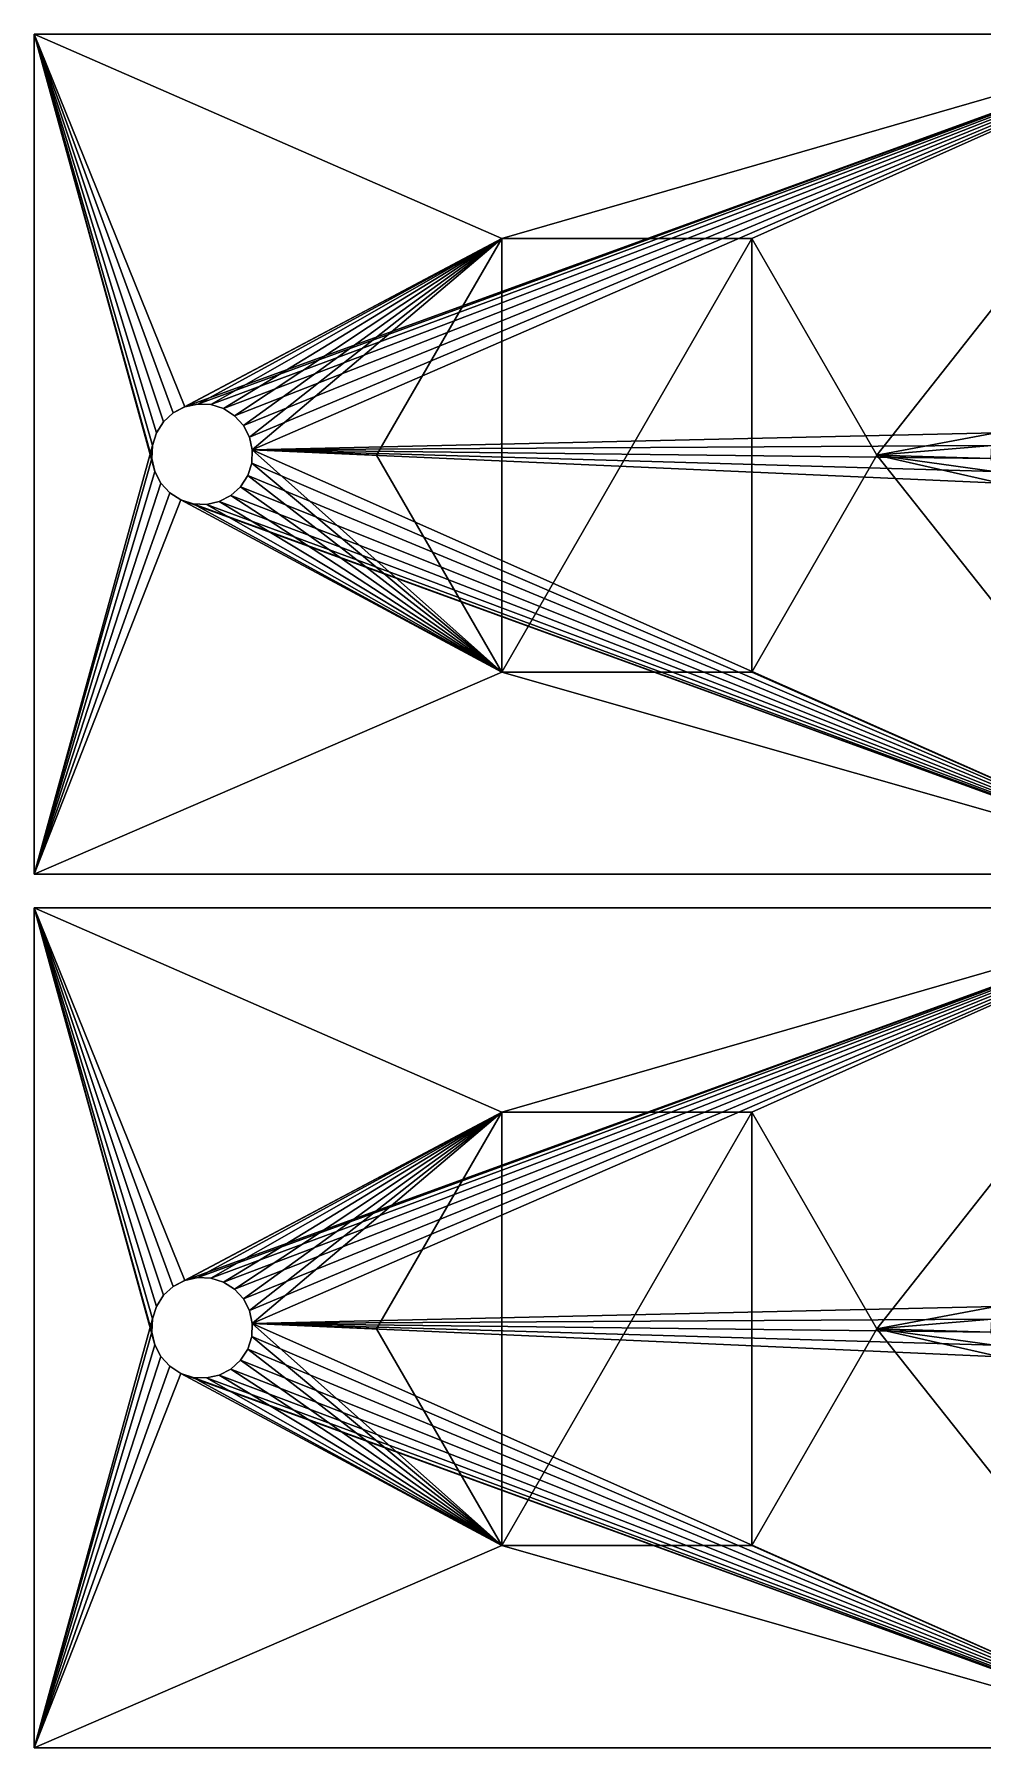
# Model space of a CAD drawing. Header units: metres. Extents: x 0 to 683, y 0 to 667.
# Drawn here: x 144 to 172.3, y 355.8 to 406.8 of the extents above; entities that cross this region are included whole.
import ezdxf

# ---------------------------------------------------------------- set-up
doc = ezdxf.new("R2010")
doc.units = ezdxf.units.M

msp = doc.modelspace()

# ---------------------------------------------------------------- meshes
at = {"layer": 'porca'}
mesh = msp.add_polyface(dxfattribs=at)
corners = [(179, 406.769, -10), (144, 406.769, 0), (179, 406.769, 0), (144, 406.769, -10)]
mesh.append_faces([[corners[k] for k in face] for face in [(0, 1, 2), (1, 0, 3)]], dxfattribs={"vtx0": -1})
mesh = msp.add_polyface(dxfattribs=at)
corners = [(144, 381.769, -10), (144, 406.769, 0), (144, 406.769, -10), (144, 381.769, 0)]
mesh.append_faces([[corners[k] for k in face] for face in [(0, 1, 2), (1, 0, 3)]], dxfattribs={"vtx0": -1})
mesh = msp.add_polyface(dxfattribs=at)
corners = [(144, 406.769, -10), (147.523, 394.532, -10), (144, 381.769, -10), (147.642, 394.905, -10), (147.853, 395.235, -10), (148.142, 395.499, -10), (148.489, 395.679, -10), (179, 406.769, -10), (147.505, 394.14, -10), (148.872, 395.763, -10), (149.263, 395.745, -10), (149.636, 395.627, -10), (149.966, 395.416, -10), (150.23, 395.127, -10), (150.41, 394.779, -10), (150.495, 394.397, -10), (172.64, 394.902, -10), (172.523, 394.529, -10), (172.506, 394.137, -10), (172.851, 395.232, -10), (173.139, 395.497, -10), (173.487, 395.678, -10), (173.869, 395.763, -10), (174.26, 395.746, -10), (174.634, 395.628, -10), (174.964, 395.418, -10), (175.228, 395.129, -10), (175.409, 394.782, -10), (175.494, 394.4, -10), (148.364, 392.91, -10), (179, 381.769, -10), (148.034, 393.121, -10), (147.77, 393.41, -10), (147.59, 393.758, -10), (148.737, 392.792, -10), (149.128, 392.774, -10), (149.511, 392.858, -10), (149.858, 393.038, -10), (150.147, 393.302, -10), (150.358, 393.632, -10), (150.477, 394.006, -10), (172.772, 393.408, -10), (172.591, 393.755, -10), (173.036, 393.119, -10), (173.366, 392.909, -10), (173.74, 392.791, -10), (174.131, 392.774, -10), (174.513, 392.859, -10), (174.861, 393.04, -10), (175.149, 393.305, -10), (175.36, 393.635, -10), (175.477, 394.009, -10)]
mesh.append_faces([[corners[k] for k in face] for face in [(0, 1, 2), (1, 0, 3), (3, 0, 4), (4, 0, 5), (5, 0, 6), (6, 7, 9), (9, 7, 10), (10, 7, 11), (11, 7, 12), (12, 7, 13), (13, 7, 14), (14, 7, 15), (16, 7, 19), (19, 7, 20), (20, 7, 21), (21, 7, 22), (22, 7, 23), (23, 7, 24), (24, 7, 25), (25, 7, 26), (26, 7, 27), (27, 7, 28), (2, 29, 30), (29, 2, 31), (31, 2, 32), (32, 2, 33), (33, 2, 8), (41, 15, 42), (42, 15, 18), (30, 28, 7)]], dxfattribs={"vtx0": -1, "vtx1": -1})
mesh.append_faces([[corners[k] for k in face] for face in [(15, 7, 16), (30, 15, 41)]], dxfattribs={"vtx0": -1, "vtx1": -1, "vtx2": -1})
mesh.append_faces([[corners[k] for k in face] for face in [(6, 0, 7), (2, 1, 8), (15, 16, 17), (15, 17, 18), (30, 29, 34), (30, 34, 35), (30, 35, 36), (30, 36, 37), (30, 37, 38), (30, 38, 39), (30, 39, 40), (30, 40, 15), (30, 41, 43), (30, 43, 44), (30, 44, 45), (30, 45, 46), (30, 46, 47), (30, 47, 48), (30, 48, 49), (30, 49, 50), (30, 50, 51), (30, 51, 28)]], dxfattribs={"vtx0": -1, "vtx2": -1})
mesh = msp.add_polyface(dxfattribs=at)
corners = [(144, 381.769, 0), (147.59, 393.758, 0), (144, 406.769, 0), (147.77, 393.41, 0), (148.034, 393.121, 0), (148.364, 392.91, 0), (157.924, 387.784, 0), (179, 381.769, 0), (147.505, 394.14, 0), (148.737, 392.792, 0), (149.128, 392.774, 0), (149.511, 392.858, 0), (149.858, 393.038, 0), (150.147, 393.302, 0), (150.358, 393.632, 0), (150.477, 394.006, 0), (150.495, 394.397, 0), (154.199, 394.236, 0), (165.374, 387.784, 0), (169.099, 394.236, 0), (172.772, 393.408, 0), (172.591, 393.755, 0), (172.506, 394.137, 0), (173.036, 393.119, 0), (173.366, 392.909, 0), (173.74, 392.791, 0), (174.131, 392.774, 0), (174.513, 392.859, 0), (174.861, 393.04, 0), (175.149, 393.305, 0), (175.36, 393.635, 0), (175.477, 394.009, 0), (175.494, 394.4, 0), (157.924, 400.688, 0), (179, 406.769, 0), (148.142, 395.499, 0), (147.853, 395.235, 0), (147.642, 394.905, 0), (147.523, 394.532, 0), (148.489, 395.679, 0), (148.872, 395.763, 0), (149.263, 395.745, 0), (149.636, 395.627, 0), (149.966, 395.416, 0), (150.23, 395.127, 0), (150.41, 394.779, 0), (165.374, 400.688, 0), (172.64, 394.902, 0), (172.523, 394.529, 0), (172.851, 395.232, 0), (173.139, 395.497, 0), (173.487, 395.678, 0), (173.869, 395.763, 0), (174.26, 395.746, 0), (174.634, 395.628, 0), (174.964, 395.418, 0), (175.228, 395.129, 0), (175.409, 394.782, 0)]
mesh.append_faces([[corners[k] for k in face] for face in [(0, 1, 2), (1, 0, 3), (3, 0, 4), (4, 0, 5), (5, 6, 9), (9, 6, 10), (10, 6, 11), (11, 6, 12), (12, 6, 13), (13, 6, 14), (14, 6, 15), (15, 6, 16), (6, 7, 18), (18, 7, 19), (20, 7, 23), (23, 7, 24), (24, 7, 25), (25, 7, 26), (26, 7, 27), (27, 7, 28), (28, 7, 29), (29, 7, 30), (30, 7, 31), (31, 7, 32), (2, 33, 34), (35, 2, 36), (36, 2, 37), (37, 2, 38), (38, 2, 8), (33, 16, 17), (47, 19, 48), (48, 19, 22), (34, 32, 7)]], dxfattribs={"vtx0": -1, "vtx1": -1})
mesh.append_faces([[corners[k] for k in face] for face in [(5, 0, 6), (19, 7, 20), (33, 2, 35), (34, 19, 47)]], dxfattribs={"vtx0": -1, "vtx1": -1, "vtx2": -1})
mesh.append_faces([[corners[k] for k in face] for face in [(6, 0, 7), (2, 1, 8), (16, 6, 17), (19, 20, 21), (19, 21, 22), (33, 35, 39), (33, 39, 40), (33, 40, 41), (33, 41, 42), (33, 42, 43), (33, 43, 44), (33, 44, 45), (33, 45, 16), (34, 33, 46), (34, 46, 19), (34, 47, 49), (34, 49, 50), (34, 50, 51), (34, 51, 52), (34, 52, 53), (34, 53, 54), (34, 54, 55), (34, 55, 56), (34, 56, 57), (34, 57, 32)]], dxfattribs={"vtx0": -1, "vtx2": -1})
mesh = msp.add_polyface(dxfattribs=at)
corners = [(157.924, 387.784, -6.5), (157.924, 400.688, -6.5), (154.199, 394.236, -6.5), (165.374, 400.688, -6.5), (165.374, 387.784, -6.5), (169.099, 394.236, -6.5)]
mesh.append_faces([[corners[k] for k in face] for face in [(0, 1, 2), (3, 4, 5)]], dxfattribs={"vtx0": -1})
mesh.append_faces([[corners[k] for k in face] for face in [(1, 0, 3)]], dxfattribs={"vtx0": -1, "vtx1": -1})
mesh.append_faces([[corners[k] for k in face] for face in [(3, 0, 4)]], dxfattribs={"vtx0": -1, "vtx2": -1})
mesh = msp.add_polyface(dxfattribs=at)
corners = [(154.199, 394.236, 0), (157.924, 400.688, -6.5), (157.924, 400.688, 0), (154.199, 394.236, -6.5)]
mesh.append_faces([[corners[k] for k in face] for face in [(0, 1, 2), (1, 0, 3)]], dxfattribs={"vtx0": -1})
mesh = msp.add_polyface(dxfattribs=at)
corners = [(157.924, 400.688, -6.5), (165.374, 400.688, 0), (157.924, 400.688, 0), (165.374, 400.688, -6.5)]
mesh.append_faces([[corners[k] for k in face] for face in [(0, 1, 2), (1, 0, 3)]], dxfattribs={"vtx0": -1})
mesh = msp.add_polyface(dxfattribs=at)
corners = [(169.099, 394.236, -6.5), (165.374, 400.688, 0), (165.374, 400.688, -6.5), (169.099, 394.236, 0)]
mesh.append_faces([[corners[k] for k in face] for face in [(0, 1, 2), (1, 0, 3)]], dxfattribs={"vtx0": -1})
mesh = msp.add_polyface(dxfattribs=at)
corners = [(148.489, 395.679, -10), (148.872, 395.763, 0), (148.489, 395.679, 0), (148.872, 395.763, -10)]
mesh.append_faces([[corners[k] for k in face] for face in [(0, 1, 2), (1, 0, 3)]], dxfattribs={"vtx0": -1})
mesh = msp.add_polyface(dxfattribs=at)
corners = [(148.872, 395.763, -10), (149.263, 395.745, 0), (148.872, 395.763, 0), (149.263, 395.745, -10)]
mesh.append_faces([[corners[k] for k in face] for face in [(0, 1, 2), (1, 0, 3)]], dxfattribs={"vtx0": -1})
mesh = msp.add_polyface(dxfattribs=at)
corners = [(147.853, 395.235, -10), (148.142, 395.499, 0), (147.853, 395.235, 0), (148.142, 395.499, -10)]
mesh.append_faces([[corners[k] for k in face] for face in [(0, 1, 2), (1, 0, 3)]], dxfattribs={"vtx0": -1})
mesh = msp.add_polyface(dxfattribs=at)
corners = [(148.142, 395.499, -10), (148.489, 395.679, 0), (148.142, 395.499, 0), (148.489, 395.679, -10)]
mesh.append_faces([[corners[k] for k in face] for face in [(0, 1, 2), (1, 0, 3)]], dxfattribs={"vtx0": -1})
mesh = msp.add_polyface(dxfattribs=at)
corners = [(149.263, 395.745, -10), (149.636, 395.627, 0), (149.263, 395.745, 0), (149.636, 395.627, -10)]
mesh.append_faces([[corners[k] for k in face] for face in [(0, 1, 2), (1, 0, 3)]], dxfattribs={"vtx0": -1})
mesh = msp.add_polyface(dxfattribs=at)
corners = [(149.636, 395.627, -10), (149.966, 395.416, 0), (149.636, 395.627, 0), (149.966, 395.416, -10)]
mesh.append_faces([[corners[k] for k in face] for face in [(0, 1, 2), (1, 0, 3)]], dxfattribs={"vtx0": -1})
mesh = msp.add_polyface(dxfattribs=at)
corners = [(150.23, 395.127, -10), (149.966, 395.416, 0), (149.966, 395.416, -10), (150.23, 395.127, 0)]
mesh.append_faces([[corners[k] for k in face] for face in [(0, 1, 2), (1, 0, 3)]], dxfattribs={"vtx0": -1})
mesh = msp.add_polyface(dxfattribs=at)
corners = [(147.523, 394.532, 0), (147.642, 394.905, -10), (147.642, 394.905, 0), (147.523, 394.532, -10)]
mesh.append_faces([[corners[k] for k in face] for face in [(0, 1, 2), (1, 0, 3)]], dxfattribs={"vtx0": -1})
mesh = msp.add_polyface(dxfattribs=at)
corners = [(147.642, 394.905, 0), (147.853, 395.235, -10), (147.853, 395.235, 0), (147.642, 394.905, -10)]
mesh.append_faces([[corners[k] for k in face] for face in [(0, 1, 2), (1, 0, 3)]], dxfattribs={"vtx0": -1})
mesh = msp.add_polyface(dxfattribs=at)
corners = [(150.41, 394.779, -10), (150.23, 395.127, 0), (150.23, 395.127, -10), (150.41, 394.779, 0)]
mesh.append_faces([[corners[k] for k in face] for face in [(0, 1, 2), (1, 0, 3)]], dxfattribs={"vtx0": -1})
mesh = msp.add_polyface(dxfattribs=at)
corners = [(150.495, 394.397, -10), (150.41, 394.779, 0), (150.41, 394.779, -10), (150.495, 394.397, 0)]
mesh.append_faces([[corners[k] for k in face] for face in [(0, 1, 2), (1, 0, 3)]], dxfattribs={"vtx0": -1})
mesh = msp.add_polyface(dxfattribs=at)
corners = [(147.505, 394.14, 0), (147.523, 394.532, -10), (147.523, 394.532, 0), (147.505, 394.14, -10)]
mesh.append_faces([[corners[k] for k in face] for face in [(0, 1, 2), (1, 0, 3)]], dxfattribs={"vtx0": -1})
mesh = msp.add_polyface(dxfattribs=at)
corners = [(150.477, 394.006, -10), (150.495, 394.397, 0), (150.495, 394.397, -10), (150.477, 394.006, 0)]
mesh.append_faces([[corners[k] for k in face] for face in [(0, 1, 2), (1, 0, 3)]], dxfattribs={"vtx0": -1})
mesh = msp.add_polyface(dxfattribs=at)
corners = [(157.924, 387.784, 0), (154.199, 394.236, -6.5), (154.199, 394.236, 0), (157.924, 387.784, -6.5)]
mesh.append_faces([[corners[k] for k in face] for face in [(0, 1, 2), (1, 0, 3)]], dxfattribs={"vtx0": -1})
mesh = msp.add_polyface(dxfattribs=at)
corners = [(165.374, 387.784, -6.5), (169.099, 394.236, 0), (169.099, 394.236, -6.5), (165.374, 387.784, 0)]
mesh.append_faces([[corners[k] for k in face] for face in [(0, 1, 2), (1, 0, 3)]], dxfattribs={"vtx0": -1})
mesh = msp.add_polyface(dxfattribs=at)
corners = [(147.59, 393.758, 0), (147.505, 394.14, -10), (147.505, 394.14, 0), (147.59, 393.758, -10)]
mesh.append_faces([[corners[k] for k in face] for face in [(0, 1, 2), (1, 0, 3)]], dxfattribs={"vtx0": -1})
mesh = msp.add_polyface(dxfattribs=at)
corners = [(147.77, 393.41, 0), (147.59, 393.758, -10), (147.59, 393.758, 0), (147.77, 393.41, -10)]
mesh.append_faces([[corners[k] for k in face] for face in [(0, 1, 2), (1, 0, 3)]], dxfattribs={"vtx0": -1})
mesh = msp.add_polyface(dxfattribs=at)
corners = [(150.358, 393.632, -10), (150.477, 394.006, 0), (150.477, 394.006, -10), (150.358, 393.632, 0)]
mesh.append_faces([[corners[k] for k in face] for face in [(0, 1, 2), (1, 0, 3)]], dxfattribs={"vtx0": -1})
mesh = msp.add_polyface(dxfattribs=at)
corners = [(148.034, 393.121, 0), (147.77, 393.41, -10), (147.77, 393.41, 0), (148.034, 393.121, -10)]
mesh.append_faces([[corners[k] for k in face] for face in [(0, 1, 2), (1, 0, 3)]], dxfattribs={"vtx0": -1})
mesh = msp.add_polyface(dxfattribs=at)
corners = [(150.147, 393.302, -10), (149.858, 393.038, 0), (150.147, 393.302, 0), (149.858, 393.038, -10)]
mesh.append_faces([[corners[k] for k in face] for face in [(0, 1, 2), (1, 0, 3)]], dxfattribs={"vtx0": -1})
mesh = msp.add_polyface(dxfattribs=at)
corners = [(150.147, 393.302, -10), (150.358, 393.632, 0), (150.358, 393.632, -10), (150.147, 393.302, 0)]
mesh.append_faces([[corners[k] for k in face] for face in [(0, 1, 2), (1, 0, 3)]], dxfattribs={"vtx0": -1})
mesh = msp.add_polyface(dxfattribs=at)
corners = [(148.364, 392.91, -10), (148.034, 393.121, 0), (148.364, 392.91, 0), (148.034, 393.121, -10)]
mesh.append_faces([[corners[k] for k in face] for face in [(0, 1, 2), (1, 0, 3)]], dxfattribs={"vtx0": -1})
mesh = msp.add_polyface(dxfattribs=at)
corners = [(148.737, 392.792, -10), (148.364, 392.91, 0), (148.737, 392.792, 0), (148.364, 392.91, -10)]
mesh.append_faces([[corners[k] for k in face] for face in [(0, 1, 2), (1, 0, 3)]], dxfattribs={"vtx0": -1})
mesh = msp.add_polyface(dxfattribs=at)
corners = [(149.128, 392.774, -10), (148.737, 392.792, 0), (149.128, 392.774, 0), (148.737, 392.792, -10)]
mesh.append_faces([[corners[k] for k in face] for face in [(0, 1, 2), (1, 0, 3)]], dxfattribs={"vtx0": -1})
mesh = msp.add_polyface(dxfattribs=at)
corners = [(149.511, 392.858, -10), (149.128, 392.774, 0), (149.511, 392.858, 0), (149.128, 392.774, -10)]
mesh.append_faces([[corners[k] for k in face] for face in [(0, 1, 2), (1, 0, 3)]], dxfattribs={"vtx0": -1})
mesh = msp.add_polyface(dxfattribs=at)
corners = [(149.858, 393.038, -10), (149.511, 392.858, 0), (149.858, 393.038, 0), (149.511, 392.858, -10)]
mesh.append_faces([[corners[k] for k in face] for face in [(0, 1, 2), (1, 0, 3)]], dxfattribs={"vtx0": -1})
mesh = msp.add_polyface(dxfattribs=at)
corners = [(165.374, 387.784, -6.5), (157.924, 387.784, 0), (165.374, 387.784, 0), (157.924, 387.784, -6.5)]
mesh.append_faces([[corners[k] for k in face] for face in [(0, 1, 2), (1, 0, 3)]], dxfattribs={"vtx0": -1})
mesh = msp.add_polyface(dxfattribs=at)
corners = [(144, 381.769, -10), (179, 381.769, 0), (144, 381.769, 0), (179, 381.769, -10)]
mesh.append_faces([[corners[k] for k in face] for face in [(0, 1, 2), (1, 0, 3)]], dxfattribs={"vtx0": -1})
mesh = msp.add_polyface(dxfattribs=at)
corners = [(179, 380.769, -10), (144, 380.769, 0), (179, 380.769, 0), (144, 380.769, -10)]
mesh.append_faces([[corners[k] for k in face] for face in [(0, 1, 2), (1, 0, 3)]], dxfattribs={"vtx0": -1})
mesh = msp.add_polyface(dxfattribs=at)
corners = [(144, 355.769, -10), (144, 380.769, 0), (144, 380.769, -10), (144, 355.769, 0)]
mesh.append_faces([[corners[k] for k in face] for face in [(0, 1, 2), (1, 0, 3)]], dxfattribs={"vtx0": -1})
mesh = msp.add_polyface(dxfattribs=at)
corners = [(144, 380.769, -10), (147.523, 368.532, -10), (144, 355.769, -10), (147.642, 368.905, -10), (147.853, 369.235, -10), (148.142, 369.499, -10), (148.489, 369.679, -10), (179, 380.769, -10), (147.505, 368.14, -10), (148.872, 369.763, -10), (149.263, 369.745, -10), (149.636, 369.627, -10), (149.966, 369.416, -10), (150.23, 369.127, -10), (150.41, 368.779, -10), (150.495, 368.397, -10), (172.64, 368.902, -10), (172.523, 368.529, -10), (172.506, 368.137, -10), (172.851, 369.232, -10), (173.139, 369.497, -10), (173.487, 369.678, -10), (173.869, 369.763, -10), (174.26, 369.746, -10), (174.634, 369.628, -10), (174.964, 369.418, -10), (175.228, 369.129, -10), (175.409, 368.782, -10), (175.494, 368.4, -10), (148.364, 366.91, -10), (179, 355.769, -10), (148.034, 367.121, -10), (147.77, 367.41, -10), (147.59, 367.758, -10), (148.737, 366.792, -10), (149.128, 366.774, -10), (149.511, 366.858, -10), (149.858, 367.038, -10), (150.147, 367.302, -10), (150.358, 367.632, -10), (150.477, 368.006, -10), (172.772, 367.408, -10), (172.591, 367.755, -10), (173.036, 367.119, -10), (173.366, 366.909, -10), (173.74, 366.791, -10), (174.131, 366.774, -10), (174.513, 366.859, -10), (174.861, 367.04, -10), (175.149, 367.305, -10), (175.36, 367.635, -10), (175.477, 368.009, -10)]
mesh.append_faces([[corners[k] for k in face] for face in [(0, 1, 2), (1, 0, 3), (3, 0, 4), (4, 0, 5), (5, 0, 6), (6, 7, 9), (9, 7, 10), (10, 7, 11), (11, 7, 12), (12, 7, 13), (13, 7, 14), (14, 7, 15), (16, 7, 19), (19, 7, 20), (20, 7, 21), (21, 7, 22), (22, 7, 23), (23, 7, 24), (24, 7, 25), (25, 7, 26), (26, 7, 27), (27, 7, 28), (2, 29, 30), (29, 2, 31), (31, 2, 32), (32, 2, 33), (33, 2, 8), (41, 15, 42), (42, 15, 18), (30, 28, 7)]], dxfattribs={"vtx0": -1, "vtx1": -1})
mesh.append_faces([[corners[k] for k in face] for face in [(15, 7, 16), (30, 15, 41)]], dxfattribs={"vtx0": -1, "vtx1": -1, "vtx2": -1})
mesh.append_faces([[corners[k] for k in face] for face in [(6, 0, 7), (2, 1, 8), (15, 16, 17), (15, 17, 18), (30, 29, 34), (30, 34, 35), (30, 35, 36), (30, 36, 37), (30, 37, 38), (30, 38, 39), (30, 39, 40), (30, 40, 15), (30, 41, 43), (30, 43, 44), (30, 44, 45), (30, 45, 46), (30, 46, 47), (30, 47, 48), (30, 48, 49), (30, 49, 50), (30, 50, 51), (30, 51, 28)]], dxfattribs={"vtx0": -1, "vtx2": -1})
mesh = msp.add_polyface(dxfattribs=at)
corners = [(144, 355.769, 0), (147.59, 367.758, 0), (144, 380.769, 0), (147.77, 367.41, 0), (148.034, 367.121, 0), (148.364, 366.91, 0), (157.924, 361.784, 0), (179, 355.769, 0), (147.505, 368.14, 0), (148.737, 366.792, 0), (149.128, 366.774, 0), (149.511, 366.858, 0), (149.858, 367.038, 0), (150.147, 367.302, 0), (150.358, 367.632, 0), (150.477, 368.006, 0), (150.495, 368.397, 0), (154.199, 368.236, 0), (165.374, 361.784, 0), (169.099, 368.236, 0), (172.772, 367.408, 0), (172.591, 367.755, 0), (172.506, 368.137, 0), (173.036, 367.119, 0), (173.366, 366.909, 0), (173.74, 366.791, 0), (174.131, 366.774, 0), (174.513, 366.859, 0), (174.861, 367.04, 0), (175.149, 367.305, 0), (175.36, 367.635, 0), (175.477, 368.009, 0), (175.494, 368.4, 0), (157.924, 374.688, 0), (179, 380.769, 0), (148.142, 369.499, 0), (147.853, 369.235, 0), (147.642, 368.905, 0), (147.523, 368.532, 0), (148.489, 369.679, 0), (148.872, 369.763, 0), (149.263, 369.745, 0), (149.636, 369.627, 0), (149.966, 369.416, 0), (150.23, 369.127, 0), (150.41, 368.779, 0), (165.374, 374.688, 0), (172.64, 368.902, 0), (172.523, 368.529, 0), (172.851, 369.232, 0), (173.139, 369.497, 0), (173.487, 369.678, 0), (173.869, 369.763, 0), (174.26, 369.746, 0), (174.634, 369.628, 0), (174.964, 369.418, 0), (175.228, 369.129, 0), (175.409, 368.782, 0)]
mesh.append_faces([[corners[k] for k in face] for face in [(0, 1, 2), (1, 0, 3), (3, 0, 4), (4, 0, 5), (5, 6, 9), (9, 6, 10), (10, 6, 11), (11, 6, 12), (12, 6, 13), (13, 6, 14), (14, 6, 15), (15, 6, 16), (6, 7, 18), (18, 7, 19), (20, 7, 23), (23, 7, 24), (24, 7, 25), (25, 7, 26), (26, 7, 27), (27, 7, 28), (28, 7, 29), (29, 7, 30), (30, 7, 31), (31, 7, 32), (2, 33, 34), (35, 2, 36), (36, 2, 37), (37, 2, 38), (38, 2, 8), (33, 16, 17), (47, 19, 48), (48, 19, 22), (34, 32, 7)]], dxfattribs={"vtx0": -1, "vtx1": -1})
mesh.append_faces([[corners[k] for k in face] for face in [(5, 0, 6), (19, 7, 20), (33, 2, 35), (34, 19, 47)]], dxfattribs={"vtx0": -1, "vtx1": -1, "vtx2": -1})
mesh.append_faces([[corners[k] for k in face] for face in [(6, 0, 7), (2, 1, 8), (16, 6, 17), (19, 20, 21), (19, 21, 22), (33, 35, 39), (33, 39, 40), (33, 40, 41), (33, 41, 42), (33, 42, 43), (33, 43, 44), (33, 44, 45), (33, 45, 16), (34, 33, 46), (34, 46, 19), (34, 47, 49), (34, 49, 50), (34, 50, 51), (34, 51, 52), (34, 52, 53), (34, 53, 54), (34, 54, 55), (34, 55, 56), (34, 56, 57), (34, 57, 32)]], dxfattribs={"vtx0": -1, "vtx2": -1})
mesh = msp.add_polyface(dxfattribs=at)
corners = [(157.924, 361.784, -6.5), (157.924, 374.688, -6.5), (154.199, 368.236, -6.5), (165.374, 374.688, -6.5), (165.374, 361.784, -6.5), (169.099, 368.236, -6.5)]
mesh.append_faces([[corners[k] for k in face] for face in [(0, 1, 2), (3, 4, 5)]], dxfattribs={"vtx0": -1})
mesh.append_faces([[corners[k] for k in face] for face in [(1, 0, 3)]], dxfattribs={"vtx0": -1, "vtx1": -1})
mesh.append_faces([[corners[k] for k in face] for face in [(3, 0, 4)]], dxfattribs={"vtx0": -1, "vtx2": -1})
mesh = msp.add_polyface(dxfattribs=at)
corners = [(154.199, 368.236, 0), (157.924, 374.688, -6.5), (157.924, 374.688, 0), (154.199, 368.236, -6.5)]
mesh.append_faces([[corners[k] for k in face] for face in [(0, 1, 2), (1, 0, 3)]], dxfattribs={"vtx0": -1})
mesh = msp.add_polyface(dxfattribs=at)
corners = [(157.924, 374.688, -6.5), (165.374, 374.688, 0), (157.924, 374.688, 0), (165.374, 374.688, -6.5)]
mesh.append_faces([[corners[k] for k in face] for face in [(0, 1, 2), (1, 0, 3)]], dxfattribs={"vtx0": -1})
mesh = msp.add_polyface(dxfattribs=at)
corners = [(169.099, 368.236, -6.5), (165.374, 374.688, 0), (165.374, 374.688, -6.5), (169.099, 368.236, 0)]
mesh.append_faces([[corners[k] for k in face] for face in [(0, 1, 2), (1, 0, 3)]], dxfattribs={"vtx0": -1})
mesh = msp.add_polyface(dxfattribs=at)
corners = [(148.489, 369.679, -10), (148.872, 369.763, 0), (148.489, 369.679, 0), (148.872, 369.763, -10)]
mesh.append_faces([[corners[k] for k in face] for face in [(0, 1, 2), (1, 0, 3)]], dxfattribs={"vtx0": -1})
mesh = msp.add_polyface(dxfattribs=at)
corners = [(148.872, 369.763, -10), (149.263, 369.745, 0), (148.872, 369.763, 0), (149.263, 369.745, -10)]
mesh.append_faces([[corners[k] for k in face] for face in [(0, 1, 2), (1, 0, 3)]], dxfattribs={"vtx0": -1})
mesh = msp.add_polyface(dxfattribs=at)
corners = [(147.853, 369.235, -10), (148.142, 369.499, 0), (147.853, 369.235, 0), (148.142, 369.499, -10)]
mesh.append_faces([[corners[k] for k in face] for face in [(0, 1, 2), (1, 0, 3)]], dxfattribs={"vtx0": -1})
mesh = msp.add_polyface(dxfattribs=at)
corners = [(148.142, 369.499, -10), (148.489, 369.679, 0), (148.142, 369.499, 0), (148.489, 369.679, -10)]
mesh.append_faces([[corners[k] for k in face] for face in [(0, 1, 2), (1, 0, 3)]], dxfattribs={"vtx0": -1})
mesh = msp.add_polyface(dxfattribs=at)
corners = [(149.263, 369.745, -10), (149.636, 369.627, 0), (149.263, 369.745, 0), (149.636, 369.627, -10)]
mesh.append_faces([[corners[k] for k in face] for face in [(0, 1, 2), (1, 0, 3)]], dxfattribs={"vtx0": -1})
mesh = msp.add_polyface(dxfattribs=at)
corners = [(149.636, 369.627, -10), (149.966, 369.416, 0), (149.636, 369.627, 0), (149.966, 369.416, -10)]
mesh.append_faces([[corners[k] for k in face] for face in [(0, 1, 2), (1, 0, 3)]], dxfattribs={"vtx0": -1})
mesh = msp.add_polyface(dxfattribs=at)
corners = [(150.23, 369.127, -10), (149.966, 369.416, 0), (149.966, 369.416, -10), (150.23, 369.127, 0)]
mesh.append_faces([[corners[k] for k in face] for face in [(0, 1, 2), (1, 0, 3)]], dxfattribs={"vtx0": -1})
mesh = msp.add_polyface(dxfattribs=at)
corners = [(147.523, 368.532, 0), (147.642, 368.905, -10), (147.642, 368.905, 0), (147.523, 368.532, -10)]
mesh.append_faces([[corners[k] for k in face] for face in [(0, 1, 2), (1, 0, 3)]], dxfattribs={"vtx0": -1})
mesh = msp.add_polyface(dxfattribs=at)
corners = [(147.642, 368.905, 0), (147.853, 369.235, -10), (147.853, 369.235, 0), (147.642, 368.905, -10)]
mesh.append_faces([[corners[k] for k in face] for face in [(0, 1, 2), (1, 0, 3)]], dxfattribs={"vtx0": -1})
mesh = msp.add_polyface(dxfattribs=at)
corners = [(150.41, 368.779, -10), (150.23, 369.127, 0), (150.23, 369.127, -10), (150.41, 368.779, 0)]
mesh.append_faces([[corners[k] for k in face] for face in [(0, 1, 2), (1, 0, 3)]], dxfattribs={"vtx0": -1})
mesh = msp.add_polyface(dxfattribs=at)
corners = [(150.495, 368.397, -10), (150.41, 368.779, 0), (150.41, 368.779, -10), (150.495, 368.397, 0)]
mesh.append_faces([[corners[k] for k in face] for face in [(0, 1, 2), (1, 0, 3)]], dxfattribs={"vtx0": -1})
mesh = msp.add_polyface(dxfattribs=at)
corners = [(147.505, 368.14, 0), (147.523, 368.532, -10), (147.523, 368.532, 0), (147.505, 368.14, -10)]
mesh.append_faces([[corners[k] for k in face] for face in [(0, 1, 2), (1, 0, 3)]], dxfattribs={"vtx0": -1})
mesh = msp.add_polyface(dxfattribs=at)
corners = [(150.477, 368.006, -10), (150.495, 368.397, 0), (150.495, 368.397, -10), (150.477, 368.006, 0)]
mesh.append_faces([[corners[k] for k in face] for face in [(0, 1, 2), (1, 0, 3)]], dxfattribs={"vtx0": -1})
mesh = msp.add_polyface(dxfattribs=at)
corners = [(157.924, 361.784, 0), (154.199, 368.236, -6.5), (154.199, 368.236, 0), (157.924, 361.784, -6.5)]
mesh.append_faces([[corners[k] for k in face] for face in [(0, 1, 2), (1, 0, 3)]], dxfattribs={"vtx0": -1})
mesh = msp.add_polyface(dxfattribs=at)
corners = [(165.374, 361.784, -6.5), (169.099, 368.236, 0), (169.099, 368.236, -6.5), (165.374, 361.784, 0)]
mesh.append_faces([[corners[k] for k in face] for face in [(0, 1, 2), (1, 0, 3)]], dxfattribs={"vtx0": -1})
mesh = msp.add_polyface(dxfattribs=at)
corners = [(147.59, 367.758, 0), (147.505, 368.14, -10), (147.505, 368.14, 0), (147.59, 367.758, -10)]
mesh.append_faces([[corners[k] for k in face] for face in [(0, 1, 2), (1, 0, 3)]], dxfattribs={"vtx0": -1})
mesh = msp.add_polyface(dxfattribs=at)
corners = [(147.77, 367.41, 0), (147.59, 367.758, -10), (147.59, 367.758, 0), (147.77, 367.41, -10)]
mesh.append_faces([[corners[k] for k in face] for face in [(0, 1, 2), (1, 0, 3)]], dxfattribs={"vtx0": -1})
mesh = msp.add_polyface(dxfattribs=at)
corners = [(150.358, 367.632, -10), (150.477, 368.006, 0), (150.477, 368.006, -10), (150.358, 367.632, 0)]
mesh.append_faces([[corners[k] for k in face] for face in [(0, 1, 2), (1, 0, 3)]], dxfattribs={"vtx0": -1})
mesh = msp.add_polyface(dxfattribs=at)
corners = [(148.034, 367.121, 0), (147.77, 367.41, -10), (147.77, 367.41, 0), (148.034, 367.121, -10)]
mesh.append_faces([[corners[k] for k in face] for face in [(0, 1, 2), (1, 0, 3)]], dxfattribs={"vtx0": -1})
mesh = msp.add_polyface(dxfattribs=at)
corners = [(150.147, 367.302, -10), (149.858, 367.038, 0), (150.147, 367.302, 0), (149.858, 367.038, -10)]
mesh.append_faces([[corners[k] for k in face] for face in [(0, 1, 2), (1, 0, 3)]], dxfattribs={"vtx0": -1})
mesh = msp.add_polyface(dxfattribs=at)
corners = [(150.147, 367.302, -10), (150.358, 367.632, 0), (150.358, 367.632, -10), (150.147, 367.302, 0)]
mesh.append_faces([[corners[k] for k in face] for face in [(0, 1, 2), (1, 0, 3)]], dxfattribs={"vtx0": -1})
mesh = msp.add_polyface(dxfattribs=at)
corners = [(148.364, 366.91, -10), (148.034, 367.121, 0), (148.364, 366.91, 0), (148.034, 367.121, -10)]
mesh.append_faces([[corners[k] for k in face] for face in [(0, 1, 2), (1, 0, 3)]], dxfattribs={"vtx0": -1})
mesh = msp.add_polyface(dxfattribs=at)
corners = [(148.737, 366.792, -10), (148.364, 366.91, 0), (148.737, 366.792, 0), (148.364, 366.91, -10)]
mesh.append_faces([[corners[k] for k in face] for face in [(0, 1, 2), (1, 0, 3)]], dxfattribs={"vtx0": -1})
mesh = msp.add_polyface(dxfattribs=at)
corners = [(149.128, 366.774, -10), (148.737, 366.792, 0), (149.128, 366.774, 0), (148.737, 366.792, -10)]
mesh.append_faces([[corners[k] for k in face] for face in [(0, 1, 2), (1, 0, 3)]], dxfattribs={"vtx0": -1})
mesh = msp.add_polyface(dxfattribs=at)
corners = [(149.511, 366.858, -10), (149.128, 366.774, 0), (149.511, 366.858, 0), (149.128, 366.774, -10)]
mesh.append_faces([[corners[k] for k in face] for face in [(0, 1, 2), (1, 0, 3)]], dxfattribs={"vtx0": -1})
mesh = msp.add_polyface(dxfattribs=at)
corners = [(149.858, 367.038, -10), (149.511, 366.858, 0), (149.858, 367.038, 0), (149.511, 366.858, -10)]
mesh.append_faces([[corners[k] for k in face] for face in [(0, 1, 2), (1, 0, 3)]], dxfattribs={"vtx0": -1})
mesh = msp.add_polyface(dxfattribs=at)
corners = [(165.374, 361.784, -6.5), (157.924, 361.784, 0), (165.374, 361.784, 0), (157.924, 361.784, -6.5)]
mesh.append_faces([[corners[k] for k in face] for face in [(0, 1, 2), (1, 0, 3)]], dxfattribs={"vtx0": -1})
mesh = msp.add_polyface(dxfattribs=at)
corners = [(144, 355.769, -10), (179, 355.769, 0), (144, 355.769, 0), (179, 355.769, -10)]
mesh.append_faces([[corners[k] for k in face] for face in [(0, 1, 2), (1, 0, 3)]], dxfattribs={"vtx0": -1})

doc.saveas('drawing.dxf')
